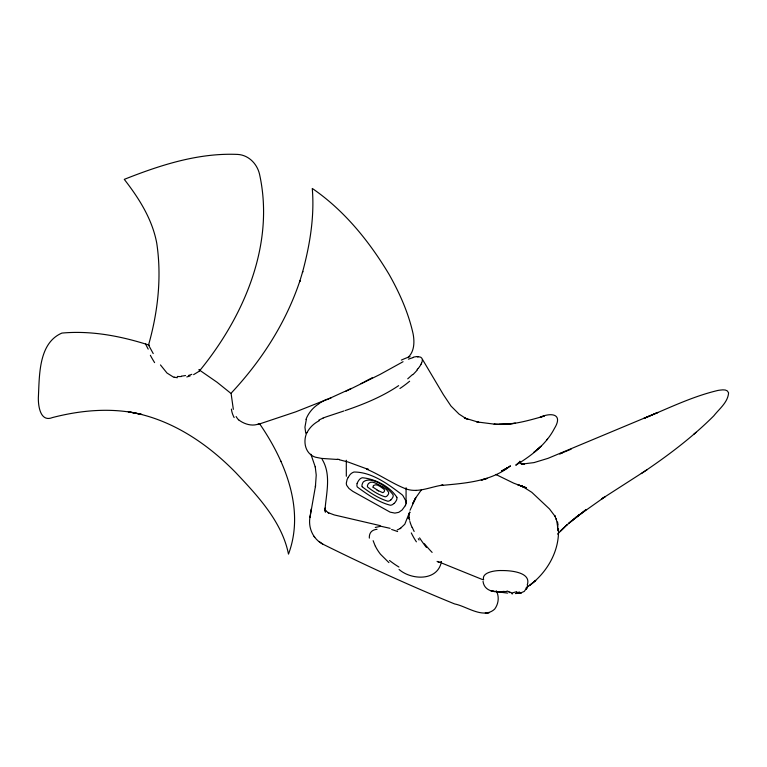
<?xml version="1.0" encoding="UTF-8"?>
<svg xmlns="http://www.w3.org/2000/svg" width="767" height="767" viewBox="0 0 767 767"><rect width="100%" height="100%" fill="white"/><g stroke="black" fill="none" stroke-linecap="round" stroke-linejoin="round"><path stroke-width="1.15" d="M406.069 503.19L406.079 487.707M557.686 530.659L557.475 524.647L557.667 527.255L557.628 526.756M519.825 462.127L519.815 461.216L520.505 463.028L519.863 462.472L522.471 464.131L520.486 463.441L524.475 464.332L522.068 464.064L534.014 462.606L548.05 458.33L657.933 412.416L643.897 418.418C668.278 408.38 692.285 396.462 718.085 390.403C721.421 389.991 727.289 388.581 728.583 392.829C727.96 402.311 719.216 408.897 713.77 415.877C691.863 437.717 666.974 456.365 641.317 473.555M310.146 516.268C307.807 527.265 312.792 538.913 322.849 544.158C366.003 565.595 409.981 585.767 454.649 603.945C466.739 606.246 483.373 619.515 494.648 609.132C498.588 603.936 499.509 596.467 496.191 590.715M311.162 509.077L310.021 517.217L315.563 485.655L315.419 486.661L316.225 475.089L315.237 466.739M441.437 561.569C437.804 581.357 411.515 580.293 399.07 569.488M409.012 513.411L409.032 517.179M153.227 353.577L148.53 345.045C157.897 312.131 161.866 277.155 156.746 243.177C152.297 219.247 139.019 198.298 124.273 179.363C160.293 165.068 198.567 152.662 237.789 154.426C248.642 155.078 257.07 163.793 259.495 174.051C275.19 244.788 243.57 317.26 199.209 371.247L193.61 374.641M148.53 345.045L149.124 345.236M357.163 483.517L356.895 484.965A5.072 4.544 -16.6 0 0 357.307 486.987C367.067 494.216 378.524 502.289 390.422 505.252A5.196 4.487 -19.3 0 0 392.627 504.533L394.104 503.411M306.33 419.52L304.94 427.171L305.736 433.202M410.029 510.285L415.772 497.773L421.476 489.758M306.848 432.674C303.339 440.229 304.509 450.775 311.948 455.55A15.033 13.327 -3.3 0 0 315.525 457.218L321.641 458.417L337.231 459.462M527.351 586.995L524.254 591.424L520.467 593.035M405.57 505.031L405.542 505.108A6.625 5.647 -18.4 0 1 405.283 505.721M527.926 585.643L526.143 589.392L527.389 587.1M421.534 363.107L420.939 364.306M519.623 462.079L520.026 461.494L515.76 465.214C530.975 455.953 545.96 444.745 554.34 428.609C563.419 413.998 551.588 412.301 540.236 417.114L544.263 416.078C527.955 420.671 511.244 425.733 494.092 424.151L505.185 424.266L515.51 423.298L499.183 424.343M405.244 505.712L402.071 510.007L398.735 512.346L394.89 513.094L390.163 512.164L352.839 491.359L349.004 488.512L346.78 485.473A7.555 6.836 -18.1 0 1 346.31 483.191L347.067 479.643A19.213 17.488 -13.6 0 1 348.208 477.486M348.16 477.467L349.416 475.521A17.219 15.704 -12.2 0 1 349.819 474.965L349.973 474.783A7.44 6.778 -12.6 0 1 350.644 474.044A8.188 7.44 -13.1 0 1 354.038 472.021C371.976 472.041 388.227 484.236 402.033 494.705A30.565 25.857 -11.5 0 1 403.039 495.827L405.964 501.148M527.236 585.029C531.828 572.124 510.247 570.418 501.56 570.552C496.067 570.293 481.139 572.048 483.641 579.948M258.872 423.796C252.516 426.74 243.964 424.113 238.652 419.817M418.14 368.438L417.114 369.694M441.054 561.76L440.095 562.259L438.427 561.617M546.89 439.788L547.408 439.155M409.655 512.011L404.794 524.225L400.106 528.616L400.777 528.271L397.21 529.939M557.561 534.091L567.264 524.551L560.332 531.157L563.783 527.754M412.579 374.507L407.718 378.831M408.006 357.451C414.448 351.612 414.611 341.929 413.125 333.952C408.475 312.907 399.607 292.994 389.032 274.298C369.234 241.289 344.258 210.34 312.274 188.452C314.643 216.812 309.83 245.239 302.438 272.553L302.754 271.441L299.638 281.777L299.993 280.588C285.89 322.917 261.403 360.931 230.934 393.394L217.09 382.273L198.979 369.742M566.525 525.232L586.266 509.461L568.903 523.113L569.919 522.26M693.675 434.371L696.158 432.291M390.748 499.979L389.588 500.755A3.998 3.471 -18.6 0 1 387.853 501.234C378.697 498.483 369.636 492.587 362.206 486.748M570.974 521.339L578.951 514.906M575.499 517.639L605.125 496.671L601.424 499.077L647.137 469.692M526.124 587.838C545.653 575.01 559.737 552.192 558.434 528.386M398.639 385.638C382.273 396.692 363.817 404.228 345.198 410.566M375.274 527.456L380.825 526.248L390.154 528.348M510.256 465.991C490.535 481.829 464.783 483.191 440.718 485.511L443.029 485.07C430.594 486.642 417.938 493.517 405.427 488.694C391.927 483.315 380.001 474.773 366.616 469.155M506.709 468.234L510.391 465.962M506.958 468.081L504.044 469.701M403.068 361.717L379.972 374.478L345.994 391.237M493.9 591.069L492.73 591.29L495.012 591.52M371.487 378.083L372.158 377.719M370.145 378.812L370.816 378.447M368.793 379.54L369.464 379.176M368.112 379.895L364.325 381.899M318.88 420.067L323.06 418.101M362.686 382.752L363.5 382.33M361.046 383.596L361.871 383.174M516.613 591.721L512.03 592.949L506.977 590.964M326.752 399.684L344.383 391.63M351.286 388.409L345.035 391.333M331.2 397.795L295.688 411.86L257.731 424.554M562.633 452.693L559.651 453.92L571.089 449.194M408.408 359.148L413.02 357.633M343.932 410.978L326.445 416.778A84.859 79.672 17.1 0 0 323.041 418.073M190.12 375.964L186.784 376.942M519.393 593.188L521.368 592.862L517.907 593.351M415.752 490.525L416.328 490.458M515.702 593.514L516.948 593.38M515.386 593.533L518.511 593.303L516.114 593.428M417.353 356.866L418.015 356.837M503.411 591.462C495.319 592.642 484.313 591.597 483.028 581.376M503.027 591.462L506.642 591.578M516.824 592.316L520.333 592.766L519.038 591.875M494.868 424.218L476.806 421.898L478.723 422.301L464.39 417.957L468.052 419.463M496.815 591.731L507.677 593.112M491.206 591.204L492.884 591.434L491.465 591.242M368.438 469.203L367.316 469.03M339.35 459.778L347.854 461.935L367.029 468.973M521.589 463.69L524.475 464.332M380.231 525.635L334.191 514.916L327.864 512.529L328.803 513.037L324.968 510.132L325.822 510.966L324.786 508.684L325.4 512.164L325.15 507.975L324.987 510.093C326.186 493.392 331.488 474.61 322.13 459.308M148.913 345.073C120.994 336.099 91.283 330.385 61.897 333.079C38.225 343.252 39.529 375.916 38.35 397.67C38.168 405.954 40.325 422.531 52.472 417.555C81.465 410.048 112.279 407.335 141.646 414.439L128.281 411.793C170.092 418.398 206.783 442.914 235.881 472.74C258.239 496.47 281.997 521.915 288.488 554.1C305.122 509.777 285.142 460.929 259.831 424.093M522.298 486.403L526.296 487.774L517.687 484.667L525.616 487.754L522.011 486.134L531.79 492.318L549.498 508.962L555.356 516.718L554.627 515.529L556.526 519.873L556.228 518.837L557.523 525.299M523.794 486.94L513.689 483.162L495.798 474.437L496.335 474.677M441.993 563.16L482.692 579.641M520.697 485.626L523.506 486.863L522.739 486.518M380.605 485.674C377.105 484.207 371.966 479.979 368.515 483.488A8.274 7.373 -14.9 0 0 367.776 484.763L367.47 485.597A2.819 2.502 -16.7 0 0 367.585 486.978C372.647 491.024 378.917 495.06 385.207 496.815A2.857 2.483 -17.8 0 0 386.683 496.239L386.846 496.124A6.73 5.829 -17.8 0 0 388.275 494.351L388.572 493.775A1.85 1.611 -17.2 0 0 388.639 493.449A3.96 3.452 -16.3 0 0 388.466 492.107L386.664 489.72L382.695 486.872M377.172 489.95L373.155 487.304M466.326 418.763L459.05 414.094L450.996 406.059L443.364 394.622L422.54 359.531M378.591 490.794L382.666 492.625A1.601 1.4 -17.1 0 0 383.711 492.107L383.807 492.021A4.19 3.662 -17 0 0 384.315 491.331L384.526 490.851A1.15 1.007 -16.5 0 0 384.545 490.458L384.363 489.96A4.899 4.276 -15.1 0 0 383.749 489.087C381.103 487.361 376.875 483.162 373.654 485.434A4.343 3.845 -15.5 0 0 373.213 486.211A1.783 1.582 -16.4 0 0 373.117 487.313M199.199 369.847L199.573 370.25A18.12 3.097 -19.6 0 1 199.41 370.835M319.043 541.473L322.849 544.158M388.917 562.614L380.48 554.234A23.039 7.68 46.3 0 1 375.427 546.267M314.039 536.373L314.738 537.37M160.456 364.929L166.985 373.021L173.294 377A15.58 13.212 34.6 0 0 174.176 377.278M419.079 540.016L418.264 538.731M236.102 416.539L236.955 417.852A11.179 8.811 62.7 0 0 238.614 419.875M414.151 531.473L412.205 527.351M375.293 546.2L373.136 540.677M310.884 454.227L315.342 467.18M280.511 460.507L280.914 461.504M231.155 393.826L233.331 409.357M409.664 520.227L409.051 517.294M396.855 497.304C389.818 486.297 375.178 478.896 362.34 477.745A5.388 4.842 -14.5 0 0 359.368 479.624L359.061 480.008A15.426 13.94 -13.2 0 0 357.096 483.488M557.551 521.924L558.021 524.935M346.3 460.267L346.32 476.259M377.028 490.142A36.154 30.824 -9.8 0 1 378.438 490.976M406.04 501.129A8.763 7.478 -17.3 0 1 405.628 505.041M394.161 503.449A13.077 11.189 -19.6 0 0 396.002 501.033L396.232 500.621A11.601 9.942 -19.1 0 0 396.453 500.218L396.52 500.094A3.586 3.078 -18.7 0 0 396.683 499.681A6.136 5.273 -18 0 0 396.884 497.294M391.611 529.451A72.366 11.582 25.8 0 1 397.632 531.56M369.339 538.118A55.339 18.887 40.3 0 1 377.019 529.307M398.926 567.024A51.456 24.774 46.1 0 1 389.521 560.476M438.935 562.46A39.481 6.481 56.7 0 1 437.075 561.377M432.128 552.413A46.96 6.673 54 0 1 424.41 543.774M426.423 547.417A39.702 9.703 60.6 0 1 419.578 537.878M416.404 541.828A30.555 12.694 64.5 0 1 411.294 532.912M412.032 527.332A18.581 5.58 62.6 0 1 409.875 521.483M408.389 518.78A14.266 2.579 67.1 0 1 408.188 517.687M409.099 514.868A8.322 0.729 -85 0 1 409.204 514.302M409.885 512.73A18.034 4.257 76.5 0 1 410.067 512.318M510.017 592.68A68.244 24.985 51.2 0 1 509.087 592.268M512.567 593.888A15.484 10.153 -66.3 0 1 511.762 593.725M337.259 459.193A38.082 28.59 8.4 0 1 339.397 459.5M306.953 432.713A29.069 27.046 1.8 0 1 319.245 420.7M409.636 381.237A72.558 47.065 -40.8 0 1 399.923 388.495M417.44 369.78A33.47 16.749 -40.4 0 1 412.838 374.689M419.463 366.799A21.917 9.99 -41.4 0 1 418.236 368.448M421.054 364.277A15.954 6.999 -42 0 1 419.731 366.434M421.582 363.088A12.291 5.139 -43.1 0 0 422.253 360.941L422.281 360.48A13.26 5.427 -44.1 0 0 421.984 358.448L421.025 357.441A18.581 7.584 -44.6 0 0 419.77 356.971L419.52 356.933A25.877 10.527 -44.3 0 0 418.044 356.799M413.26 357.221A37.746 15.187 -43.6 0 1 417.574 356.559M401.333 360.097A68.273 23.796 -39.3 0 1 410.038 356.617M326.589 399.348A99.729 98.166 14.1 0 0 323.118 401.141A60.507 58.877 2.7 0 0 318.794 403.615M305.966 419.405A32.588 31.063 -6.4 0 1 318.928 403.797M191.846 374.315A35.301 9.904 -5.8 0 1 188.404 375.494M185.518 375.523A32.492 18.063 10.9 0 1 181.424 376.118M181.539 376.501A23.863 16.816 21.3 0 1 177.235 376.444M177.445 377.7A14.477 11.908 32.1 0 1 174.205 377.105M154.608 362.618A49.951 13.988 49.4 0 1 150.37 355.303M148.204 349.129A46.547 4.727 54.6 0 1 145.557 343.923M234.156 417.593A18.629 13.758 61.7 0 1 231.404 409.099M380.49 485.827A57.487 48.379 -7.6 0 1 382.58 487.007M362.197 486.748A4.103 3.672 -16 0 1 361.995 484.945L362.599 483.2A12.617 11.313 -14.3 0 1 363.395 481.849C371.64 475.454 388.14 487.726 393.087 494.82A5.148 4.458 -17.1 0 1 393.001 496.863A2.416 2.08 -18.3 0 1 392.877 497.16L392.714 497.476A16.26 13.959 -19.1 0 1 391.966 498.608L391.86 498.771A6.97 6.002 -18.8 0 1 390.767 499.998M415.33 498.608L412.656 503.756L415.772 497.773L415.33 498.608M541.032 446.308L533.918 452.386L541.032 446.308M535.654 580.456L529.719 585.355L535.654 580.456M507.198 467.937L504.14 469.711L507.121 467.985M503.257 470.142L501.522 470.948L503.257 470.142M487.112 478.407L481.369 480.094L487.112 478.407M489.039 612.708L485.377 613.044L489.039 612.708"/></g></svg>
